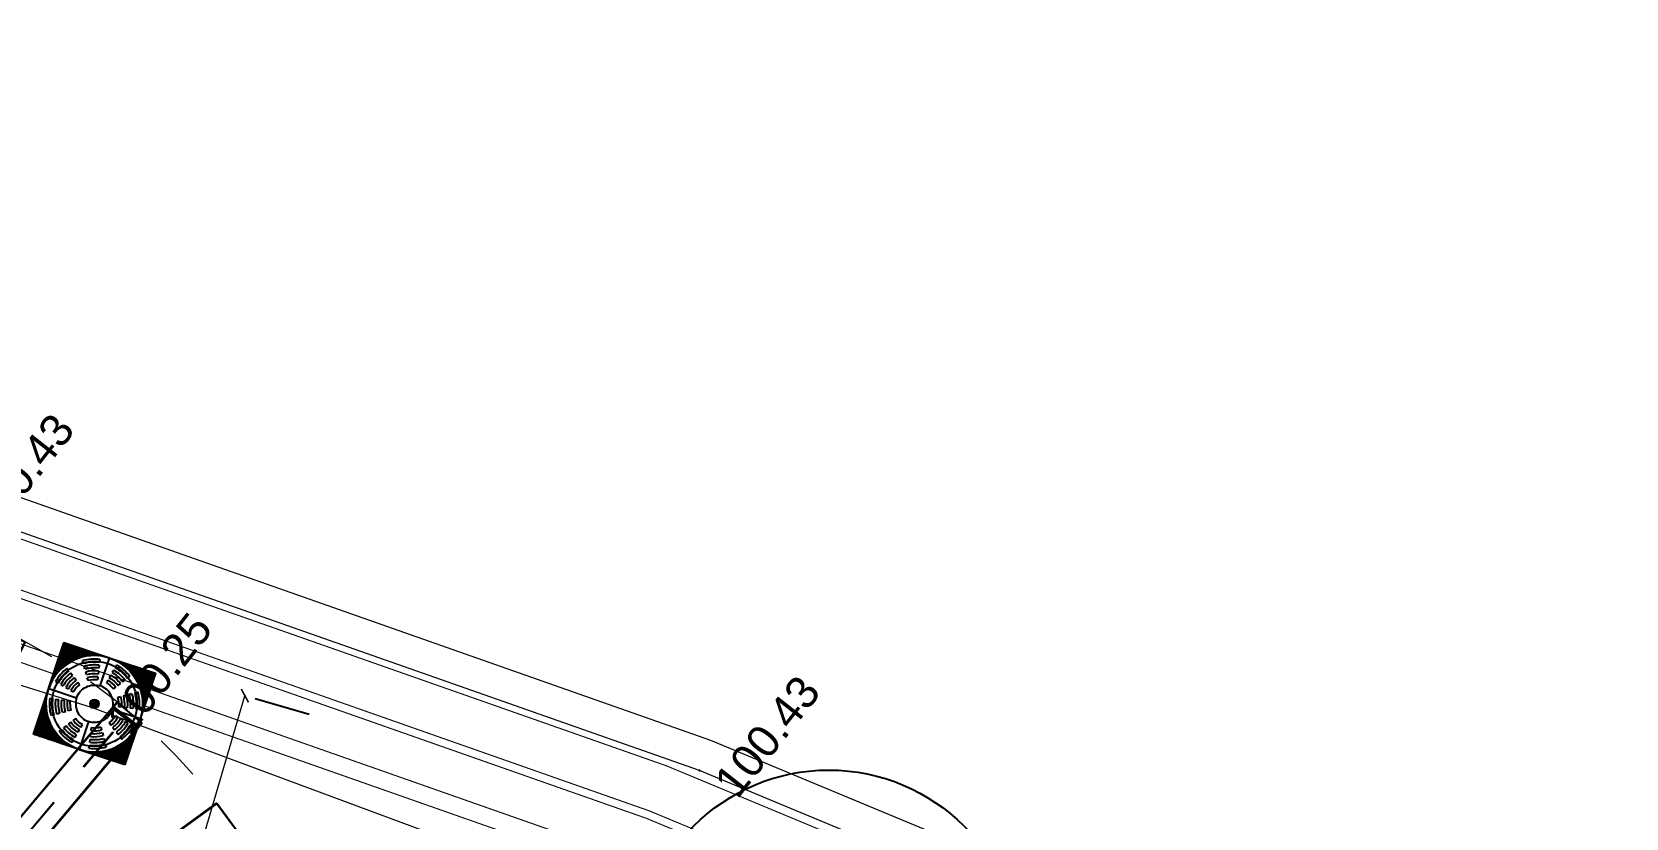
# Model space of a CAD drawing. Header units: metres. Extents: x 6 to 601, y -20 to 118.
# Drawn here: x 167.472 to 170.933, y 57.162 to 58.87 of the extents above; entities that cross this region are included whole.
import ezdxf

# ---------------------------------------------------------------- set-up
doc = ezdxf.new("R2010")
doc.units = ezdxf.units.M
doc.header["$MEASUREMENT"] = 0
doc.set_wipeout_variables(frame=1)
doc.linetypes.add('DASHED', pattern=[0.75, 0.5, -0.25])
doc.linetypes.add('DASHED2', pattern=[0.375, 0.25, -0.125])
for name, color, linetype, lineweight in [('DASHED LINE', 8, 'DASHED2', 5), ('EXISTING ROAD', 7, 'Continuous', 5), ('PDA_Tactile band', 250, 'Continuous', 30), ('Treegirth', 13, 'Continuous', 30), ('WALL', 46, 'Continuous', 30)]:
    doc.layers.add(name, color=color, linetype=linetype, lineweight=lineweight)
for name, color, linetype in [('DEFPOINT', 7, 'Continuous'), ('EL', 4, 'Continuous'), ('FOOTPATH', 30, 'Continuous'), ('PDA-Tree Girth', 7, 'Continuous'), ('PDA-Tree Grating', 7, 'Continuous'), ('PDA_Kerb Edge', 7, 'Continuous'), ('PT', 2, 'Continuous'), ('Tree foliage', 74, 'Continuous'), ('Treegirth Hach', 96, 'Continuous')]:
    doc.layers.add(name, color=color, linetype=linetype)
doc.layers.add('PDA - Dimensions', color=7, linetype='Continuous', true_color=0x000000)
doc.layers.add('PDA - Hatch 4 - Pedestrian Ramp', color=7, linetype='Continuous', true_color=0xb3b3b3)
doc.styles.add('ARIAL', font='arialbd.ttf', dxfattribs={"width": 0.8})
doc.styles.get("Standard").update_dxf_attribs({"font": 'arial.ttf'})
doc.dimstyles.new('PDA_Dimentions', dxfattribs={"dimtxt": 0.3, "dimasz": 0.1, "dimexe": 0.075, "dimexo": 0.625, "dimgap": 0.1, "dimtad": 1, "dimdsep": 46, "dimtxsty": 'ARIAL', "dimblk": 'ARCHTICK', "dimcen": 0.09, "dimadec": 0, "dimazin": 0, "dimtfac": 1, "dimtmove": 1, "dimatfit": 3, "dimldrblk": 'ARCHTICK', "dimfxl": 1, "dimfxlon": 1, "dimlwd": 9, "dimarcsym": 0})

# ---------------------------------------------------------------- blocks, each defined once
blk = doc.blocks.new('Survey Base')
at = {"layer": 'Treegirth Hach', "lineweight": 5}
blk.add_hatch(color=8, dxfattribs=at).paths.add_polyline_path([(9999.73117618614, 10004.4286, 1), (9999.6429, 10004.4286, 1)])
at = {"layer": 'FOOTPATH', "color": 8, "lineweight": 5, "elevation": 99.6477}
blk.add_lwpolyline([(10004.7866114594, 9983.211269995612), (10004.2325, 9986.7247), (10003.5593, 9990.6829), (10001.8389, 9997.6047), (9999.6429, 10004.4286), (9997.7572, 10009.3528), (9994.7248, 10014.2305), (9991.0763, 10019.4218), (9986.6774, 10025.1078), (9979.9372, 10032.6138), (9975.0012, 10037.5156), (9969.0402, 10042.1762), (9965.306, 10044.5989), (9960.9045, 10046.3417), (9954.5509, 10049.0768), (9947.7635, 10051.9592), (9932.1836, 10058.0972), (9925.8846, 10060.5998), (9916.5229, 10064.388), (9910.5096, 10066.7966), (9893.365074992047, 10073.6770752974)], dxfattribs=at)
at = {"layer": 'PT'}
for p in [(9999.6429, 10004.4286, 100.2532), (10002.6916, 9999.6044, 100.4285)]:
    blk.add_point(p, dxfattribs=at)
at = {"layer": 'Tree foliage'}
for centre, radius in [((9999.68703809307, 10004.4286, 99.6477), 0.3970588069349174), ((10002.03956711489, 9997.553314930838, 99.6477), 1.783389571564006)]:
    blk.add_circle(centre, radius, dxfattribs=at)
at = {"layer": 'Treegirth', "color": 8, "lineweight": 5}
blk.add_circle((9999.68703809307, 10004.4286, 99.6477), 0.04413809306918116, dxfattribs=at)
at = {"layer": 'WALL', "color": 8, "lineweight": 5, "elevation": 99.6741}
for points in [[(10005.7433602174, 9976.214725753698), (10005.85086703158, 9978.471623570202), (10007.71474902527, 9979.52146025633), (10007.71155925502, 9982.737934850255), (10002.97827649431, 9999.693215556455), (10000.58913723579, 10006.69949227649), (9997.729791051574, 10013.32808185173), (9988.674198232458, 10025.37261413683), (9980.402598096907, 10034.86773244021), (9973.216165662312, 10041.51718168738), (9964.660724990565, 10046.7982571348), (9955.386045016352, 10051.1989520991), (9934.539648831074, 10059.20383697383), (9918.251381458234, 10065.60660556681), (9894.152096703952, 10075.48659133106)], [(10005.4437, 9976.229), (10005.5591, 9978.6516), (10007.41457509145, 9979.696701475195), (10007.4116, 9982.6967), (10002.6916, 9999.6044), (10000.309, 10006.5915), (9997.4685, 10013.1764), (9988.4409, 10025.1837), (9980.187, 10034.6585), (9973.0338, 10041.2772), (9964.5172, 10046.5343), (9955.2678, 10050.923), (9934.431, 10058.9242), (9918.1396, 10065.3282), (9894.032416778959, 10075.21142389933)]]:
    blk.add_lwpolyline(points, dxfattribs=at)
at = {"layer": 'EL'}
for s, p in [('100.43', (10000.309, 10006.1415, 100.4284)), ('100.25', (9999.6429, 10003.9786, 100.2532)), ('100.43', (10002.6916, 9999.1544, 100.4285))]:
    blk.add_text(s, height=0.3, dxfattribs=at).set_placement(p)
blk = doc.blocks.new('grating 2')
at = {"layer": 'PDA - Hatch 4 - Pedestrian Ramp', "ltscale": 0.1, "true_color": 0xc9c9c9}
h = blk.add_hatch(dxfattribs=at)
h.set_pattern_fill('ANSI36', color=9, scale=0.1, angle=95.22659420207617)
h.set_pattern_definition([(140.2265942020762, (8977.282069813158, -3736.417957618297), (-0.02480961240675281, 0.004387340564248081), [0.03125, -0.00625, 0, -0.00625])])
h.paths.add_polyline_path([(3400.416178192349, 2388.081141613099), (3400.493608786393, 2387.234675722997, -0.4142135623730951), (3401.262644082451, 2388.158572207144)])
at = {"layer": 'PDA-Tree Girth', "color": 254}
for p, q in [((3400.876625263392, 2387.884896955622), (3400.843938064359, 2387.925296017695)), ((3401.114567144472, 2388.06794988544), (3401.129424362024, 2388.018152292291)), ((3401.144281579577, 2387.96835469914), (3401.15913879713, 2387.918557105991)), ((3400.692705761778, 2387.663941452308), (3400.647046675877, 2387.688756469368)), ((3400.784023933576, 2387.614311418185), (3400.738364847677, 2387.639126435246)), ((3400.941999661459, 2387.804098831479), (3400.909312462425, 2387.844497893552)), ((3401.007374059524, 2387.723300707334), (3400.974686860492, 2387.763699769407)), ((3401.07274845759, 2387.64250258319), (3401.040061258557, 2387.682901645263)), ((3401.173996014683, 2387.868759512842), (3401.188853232235, 2387.818961919692)), ((3401.203710449789, 2387.769164326543), (3401.218567667342, 2387.719366733393)), ((3400.555861177751, 2387.396736898251), (3400.607527880209, 2387.391161142332)), ((3400.659194582667, 2387.385585386413), (3400.710861285124, 2387.380009630493)), ((3400.762527987582, 2387.374433874573), (3400.81419469004, 2387.368858118653)), ((3400.875342105374, 2387.564681384063), (3400.829683019476, 2387.589496401124)), ((3400.865861392496, 2387.363282362733), (3400.917528094955, 2387.357706606813)), ((3400.966660277173, 2387.51505134994), (3400.921001191274, 2387.539866367002))]:
    blk.add_line(p, q, dxfattribs=at)
at = {"layer": 'PDA-Tree Girth'}
blk.add_lwpolyline([(3400.493608786395, 2387.234675722997), (3401.011115059011, 2387.282014686775, -0.4142135623751762), (3401.309983046229, 2387.641065934526), (3401.262644082451, 2388.158572207144)], format="xyb", dxfattribs=at)
blk.add_arc((3401.340074676496, 2387.312106317042), 0.8499999999999772, 95.22659420206618, 185.2265942021243, dxfattribs=at)
at = {"layer": 'PDA-Tree Girth', "color": 254}
for radius, start, end in [(0.7887668520473567, 106.6125843642425, 128.9765942177965), (0.7368001588977109, 106.6125843642425, 128.9765942177965), (0.6848334657480651, 106.6125843642425, 128.9765942177965), (0.6328667725984195, 106.6125843642425, 128.9765942177965), (0.7887668520473567, 151.4765941863362, 173.8406040346555), (0.7368001588977109, 151.4765941863362, 173.8406040346555), (0.6848334657480651, 151.4765941863362, 173.8406040346555), (0.5809000794488037, 106.6125843642425, 128.9765942177965), (0.5289333862992164, 106.6125843642425, 128.9765942177965), (0.4769666931496293, 106.6125843642425, 128.9765942177965), (0.425000000000042, 106.6125843642425, 128.9765942177965), (0.6328667725984195, 151.4765941863362, 173.8406040346555), (0.5809000794488037, 151.4765941863362, 173.8406040346555), (0.5289333862992164, 151.4765941863362, 173.8406040346555), (0.4769666931496293, 151.4765941863362, 173.8406040346555), (0.425000000000042, 151.4765941863362, 173.8406040346555)]:
    blk.add_arc((3401.340074676496, 2387.312106317042), radius, start, end, dxfattribs=at)
at = {"layer": 'PDA-Tree Grating'}
blk.add_lwpolyline([(3401.262644082451, 2388.158572207144), (3400.416178192349, 2388.081141613099), (3400.493608786393, 2387.234675722997)], dxfattribs=at)
blk = doc.blocks.new('_ArchTick')
at = {"color": 0, "linetype": 'ByBlock', "const_width": 0.15}
blk.add_lwpolyline([(-0.5, -0.5), (0.5, 0.5)], dxfattribs=at)
blk = doc.blocks.new('*D582')
at = {"layer": 'Defpoints', "color": 0, "transparency": 16777216}
for p in [(373.0642024018125, 267.3332099172584), (373.064202401813, 267.3332099172583), (371.9889944558308, 263.6678108402575)]:
    blk.add_point(p, dxfattribs=at)
at = {"layer": 'PDA_Tactile band', "color": 0, "lineweight": 9, "transparency": 16777216}
blk.add_line((371.9889944558313, 263.6678108402573), (373.064202401813, 267.3332099172583), dxfattribs=at)
at = {"layer": 'PDA_Tactile band', "color": 0, "lineweight": -2, "transparency": 16777216}
for p, q in [((373.6639319451364, 267.1572852888959), (373.1601591287448, 267.3050619767203)), ((372.5887239991547, 263.491886211895), (372.0849511827631, 263.6396628997193))]:
    blk.add_line(p, q, dxfattribs=at)
at = {"layer": 'PDA_Tactile band', "color": 0, "lineweight": 9, "transparency": 16777216, "xscale": 0.1, "yscale": 0.1, "zscale": 0.1}
for p, rotation in [((373.064202401813, 267.3332099172583), 73.6514798999436), ((371.9889944558313, 263.6678108402573), 253.6514798999436)]:
    blk.add_blockref('_ArchTick', p, dxfattribs=dict(at, rotation=rotation))
at = {"layer": 'PDA_Tactile band', "color": 0, "transparency": 16777216, "insert": (372.2835647814156, 265.5718018543497), "char_height": 0.3, "attachment_point": 5, "rotation": 73.6514798999436, "style": 'ARIAL'}
blk.add_mtext('3.82', dxfattribs=at)
blk = doc.blocks.new('*U448')
blk.add_lwpolyline([(0.05641654661860684, -0.1579309129576671), (0.09249480239503782, 0.1398917850694232), (-0.05641654661849316, 0.1579309129576671), (-0.09249480239498098, -0.139891785069409)], close=True)
blk = doc.blocks.new('*U449')
at = {"color": 0, "linetype": 'ByBlock', "lineweight": -2, "transparency": 16777216}
for p, rotation in [((413.8588475626099, 57.78330548421348), 304.6153846153848), ((414.1554084339013, 57.89595451952702), 290.7692307692309), ((414.4703104639679, 57.93435851669083), 276.9230769230771), ((414.7852526914445, 57.89628557498259), 263.0769230769233), ((415.0819318188385, 57.78394835538489), 249.2307692307695), ((413.5978628899781, 57.60295816322004), 318.4615384615385), ((415.3431059336506, 57.60387548877154), 235.3846153846157), ((413.3876218965387, 57.36539368730702), 332.3076923076924), ((415.5535965456571, 57.36653215561189), 221.5384615384619), ((413.2403430246354, 57.08441844030273), 346.1538461538462), ((415.7011707055906, 57.08571188772127), 207.6923076923081), ((415.7772519396858, 56.77773493832933), 193.8461538461543)]:
    blk.add_blockref('*U448', p, dxfattribs=dict(at, rotation=rotation))
blk.add_blockref('*U448', (413.1645855869664, 56.7763616822596), dxfattribs=at)
blk = doc.blocks.new('*U450')
at = {"layer": 'DASHED LINE'}
blk.add_line((0.690436106006814, -0.08347524936893791), (-0.6904361060068709, 0.08347524936894501), dxfattribs=at)
blk = doc.blocks.new('*U451')
at = {"color": 0, "linetype": 'ByBlock', "lineweight": -2, "transparency": 16777216}
for p, rotation in [((414.3042208211149, 57.293600452492), 290.7692307692309), ((414.470645869143, 57.31389462633893), 276.9230769230771), ((414.6370916214359, 57.29377096745409), 263.0769230769233), ((414.1474884962126, 57.23406786953098), 304.6153846153847), ((414.7938848558761, 57.23439898974537), 249.2307692307695), ((414.0095576074607, 57.13875669478542), 318.4615384615385), ((414.9319133195982, 57.13922917674881), 235.3846153846157), ((415.0431553000037, 57.01379245206759), 221.5384615384619), ((413.898444196755, 57.01320606728951), 332.3076923076924), ((415.1211458175395, 56.86537874219625), 207.692307692308), ((413.8206057716448, 56.86471253315535), 346.1538461538462), ((415.1613523468105, 56.70261331249061), 193.8461538461542)]:
    blk.add_blockref('*U450', p, dxfattribs=dict(at, rotation=rotation))
blk.add_blockref('*U450', (413.7805660184665, 56.70190599683478), dxfattribs=at)
blk = doc.blocks.new('*U452')
blk.add_lwpolyline([(2.095111397620485, -0.4048994177627776), (-2.131111158647741, 0.1070653833203465), (-2.095126483942636, 0.4048994177627776), (2.131111158647684, -0.1070672108780428)])
blk = doc.blocks.new('*U453')
at = {"color": 0, "linetype": 'ByBlock', "lineweight": -2, "transparency": 16777216}
for p, rotation in [((422.636090987239, 59.98795750242099), 276.9230769230771), ((421.8297471062255, 59.88974331678241), 290.7692307692308), ((423.4425081736191, 59.89034704079299), 263.0769230769233), ((424.2021326297007, 59.60258469712863), 249.2307692307694), ((421.0703383060025, 59.60141233535253), 304.6153846153847), ((424.8708177432189, 59.14139417286815), 235.3846153846156), ((420.4019986657002, 59.13972130673158), 318.4615384615385), ((425.4097019659474, 58.53357818492218), 221.5384615384618), ((419.8635696558973, 58.53150203532439), 332.3076923076924), ((425.7874673056259, 57.81446078918896), 207.6923076923079), ((419.4863428135336, 57.81210201439807), 346.1538461538462), ((425.9821594138331, 57.0258344748231), 193.8461538461542)]:
    blk.add_blockref('*U452', p, dxfattribs=dict(at, rotation=rotation))
blk.add_blockref('*U452', (419.2922411915235, 57.02333015825616), dxfattribs=at)
blk = doc.blocks.new('*U454')
at = {"layer": 'DASHED LINE'}
blk.add_line((2.038678879989163, -0.2469656562969931), (-2.03867887998922, 0.2469656562970002), dxfattribs=at)
blk = doc.blocks.new('*U455')
at = {"color": 0, "linetype": 'ByBlock', "lineweight": -2, "transparency": 16777216}
for p, rotation in [((422.6360692458626, 60.06294154116071), 276.9230769230772), ((421.8117811415721, 59.96254325258238), 290.769230769231), ((423.4604319190496, 59.96315738269681), 263.0769230769233), ((424.2369601990038, 59.66898986977994), 249.2307692307695), ((421.035472234634, 59.66779730056104), 304.6153846153848), ((424.9205250846597, 59.1975349490054), 235.3846153846157), ((420.3522587769516, 59.19583324847024), 318.4615384615385), ((425.4714002695203, 58.57619186669973), 221.5384615384619), ((419.8018466513055, 58.57407993149798), 332.3076923076924), ((425.8575708901913, 57.8410708243163), 207.6923076923081), ((419.4162238097715, 57.83867139244531), 346.1538461538462), ((426.0565941138724, 57.03489438478218), 193.8461538461543)]:
    blk.add_blockref('*U454', p, dxfattribs=dict(at, rotation=rotation))
blk.add_blockref('*U454', (419.2178012502176, 57.03234690250072), dxfattribs=at)
blk = doc.blocks.new('tree1')
at = {"linetype": 'DASHED'}
blk.add_line((482.9002406898329, 79.53326005811515), (494.1002406898329, 79.53326005811515), dxfattribs=at)
at = {"color": 1, "lineweight": 30}
for p, q in [((488.4161584743432, 79.61352992475265), (488.5842318650034, 79.45307710396216)), ((488.4258935361611, 79.45539307698962), (488.5721723742903, 79.60859721413729))]:
    blk.add_line(p, q, dxfattribs=at)
blk.add_lwpolyline([(486.6002406898334, 81.08326005811514), (490.4002406898334, 81.08326005811514), (490.4002406898334, 79.38326005811514), (486.6002406898334, 79.38326005811514)], close=True)
at = {"layer": 'DASHED LINE'}
for radius in [1.4, 1.324999999999998, 1.25]:
    blk.add_arc((488.5002406898328, 79.53326005811509), radius, 2.882441545614316e-07, 180.0000002882435, dxfattribs=at)
for name, p in [('*U453', (65.86288834761234, 22.91482931064924)), ('*U455', (65.86288834761234, 22.91482931064924)), ('*U449', (74.02923856535944, 22.91482931064924)), ('*U451', (74.02923856535944, 22.91482931064924))]:
    blk.add_blockref(name, p)
blk = doc.blocks.new('*U457')
blk.add_lwpolyline([(0.05641654661860684, -0.1579309129576671), (0.09249480239503782, 0.1398917850694232), (-0.05641654661849316, 0.1579309129576671), (-0.09249480239498098, -0.139891785069409)], close=True)
blk = doc.blocks.new('*U458')
at = {"layer": 'DASHED LINE'}
blk.add_line((0.690436106006814, -0.08347524936893791), (-0.6904361060068709, 0.08347524936894501), dxfattribs=at)
blk = doc.blocks.new('*U459')
at = {"layer": 'DASHED LINE'}
blk.add_line((2.038678879989163, -0.2469656562969931), (-2.03867887998922, 0.2469656562970002), dxfattribs=at)
blk = doc.blocks.new('zw$CD35')
at = {"lineweight": 9}
for points in [[(5.056744048123843, 1.168770098260079), (4.036800280637658, 5.30190205403218), (4.328040281974924, 5.373869202836037), (5.347987690348521, 1.240722493046846)], [(5.349329248408637, 1.240885874912236), (5.34814641271695, 5.498005047963202), (5.648146374945398, 5.498182667830654), (5.649329214859524, 1.241048298166129)], [(5.650670889520255, 1.24088587659311), (6.668317727734042, 5.374583974583807), (6.959642743504448, 5.302961742893777), (5.941992272602735, 1.169248888864999)], [(4.78991927700249, 1.028729653445479), (2.810490002143346, 4.797671785992625), (3.076044232326041, 4.93724599463435), (5.055480573142426, 1.168290408116425)], [(5.943256090609568, 1.168770103205011), (7.920590667487594, 4.938811618061449), (8.186309985806728, 4.799551958583543), (6.208968350449029, 1.029496985831797)], [(4.564361820873566, 0.8289031820947539), (1.740484273163613, 4.014618274220545), (1.96491968558387, 4.213687997025488), (4.788807313673144, 1.027961532871107)], [(6.210080863293198, 1.028729661367094), (9.03218768054606, 4.216013483789148), (9.256858660483639, 4.017209661743958), (6.434741769172539, 0.829914461693325)], [(4.393180259219304, 0.5809038723831392), (0.8889679373541954, 2.998249742536429), (1.059241161631681, 3.245245770804166), (4.563465992463183, 0.8278912714654438)], [(6.435638321651363, 0.8289031925326706), (9.938506789001229, 3.24819597206648), (10.10907236984906, 3.001401742968779), (6.606191398330043, 0.5821003272995384)], [(4.286323042183334, 0.2991445427502681), (0.3054280290163405, 1.807633835652472), (0.411643404274034, 2.088201658014115), (4.392552628018835, 0.5797069802665272)], [(6.606819886072339, 0.5809038847307477), (10.58687602060565, 2.091605118801258), (10.69342355078553, 1.811163266185682), (6.713353208669001, 0.3004566393736887)], [(4.250000322809683, 2.128089704456215e-08), (0.02377776654145691, 0.5119648223640212), (0.05976244124656205, 0.8097988568064522), (4.286000083836882, 0.2978322281656318)], [(6.713677106251571, 0.2991445562899672), (10.93961451234467, 0.8134577803485636), (10.97595183668705, 0.5156665653244725), (6.749999345289769, 0.001351505324873603)]]:
    blk.add_lwpolyline(points, dxfattribs=at)
at = {"layer": 'DASHED LINE', "lineweight": 9}
blk.add_line((1.587304723216221e-07, 3.637978807091713e-12), (10.99999984127862, 4.609501047525555e-08), dxfattribs=at)
for centre, radius, start, end in [((5.5, 0.001321378349530278), 5.500000000000005, 359.986235134099, 180.0137653460444), ((5.500000075886419, 2.825254341587424e-08), 1.4, 2.882736701088755e-07, 180.0000002882737), ((5.500000075886419, 2.825254341587424e-08), 1.324999999999998, 2.882736701088755e-07, 180.0000002882737), ((5.500000075886419, 2.825254341587424e-08), 1.25, 2.882736701088755e-07, 180.0000002882737)]:
    blk.add_arc(centre, radius, start, end, dxfattribs=at)
at = {"color": 0, "linetype": 'ByBlock', "lineweight": 9}
for name, p, rotation in [('*U459', (5.49871697952824, 3.444510821948228), 276.9230769230772), ('*U459', (6.323079652715251, 3.34472666348433), 263.0769230769233), ('*U459', (4.674428875237709, 3.344112533369895), 290.769230769231), ('*U459', (7.099607932669414, 3.050559150567452), 249.2307692307695), ('*U459', (3.898119968299682, 3.049366581348558), 304.6153846153848), ('*U459', (7.78317281832534, 2.579104229792918), 235.3846153846157), ('*U459', (3.214906510617254, 2.57740252925776), 318.4615384615385), ('*U459', (8.334048003185956, 1.957761147487247), 221.5384615384619), ('*U459', (2.664494384971135, 1.955649212285493), 332.3076923076924), ('*U459', (8.720218623856965, 1.222640105103821), 207.6923076923081), ('*U459', (2.278871543437106, 1.22024067323283), 346.1538461538462), ('*U457', (5.184406385314048, 1.27752380031454), 290.7692307692309), ('*U458', (5.33321877252763, 0.6751697332795175), 290.7692307692309), ('*U457', (5.499308415380654, 1.315927797478345), 276.9230769230771), ('*U458', (5.499643820555718, 0.6954639071264452), 276.9230769230771), ('*U458', (5.666089572848648, 0.6753402482416107), 263.0769230769233), ('*U457', (5.814250642857246, 1.277854855770109), 263.0769230769233), ('*U457', (4.887845514022615, 1.164874765000995), 304.6153846153848), ('*U458', (5.176486447625336, 0.6156371503184985), 304.6153846153847), ('*U458', (5.822882807288863, 0.615968270532882), 249.2307692307695), ('*U457', (6.110929770251232, 1.165517636172403), 249.2307692307695), ('*U457', (4.626860841390851, 0.9845274440075613), 318.4615384615385), ('*U458', (5.960911271010957, 0.5207984575363227), 235.3846153846157), ('*U457', (6.372103885063325, 0.9854447695590594), 235.3846153846157), ('*U459', (8.919241847538103, 0.4164636655697009), 193.8461538461543), ('*U457', (4.416619847951438, 0.746962968094536), 332.3076923076924), ('*U458', (5.038555558873441, 0.5203259755729377), 318.4615384615385), ('*U458', (6.07215325141641, 0.3953617328551076), 221.5384615384619), ('*U457', (6.582594497069863, 0.7481014363994092), 221.5384615384619), ('*U458', (4.9274421481677, 0.394775348077026), 332.3076923076924), ('*U457', (4.26934097604817, 0.4659877210902437), 346.1538461538462), ('*U458', (6.150143768952205, 0.2469480229837657), 207.692307692308), ('*U457', (6.730168657003333, 0.4672811685087908), 207.692307692308), ('*U458', (4.849603723057555, 0.2462818139428649), 346.1538461538462), ('*U458', (6.190350298223223, 0.08418259327812905), 193.8461538461542), ('*U457', (6.80624989109856, 0.1593042191168479), 193.8461538461542)]:
    blk.add_blockref(name, p, dxfattribs=dict(at, rotation=rotation))
for name, p in [('*U459', (2.08044898388323, 0.4139161832882365)), ('*U457', (4.19358353837913, 0.1579309630471144)), ('*U458', (4.809563969879264, 0.08347527762229845))]:
    blk.add_blockref(name, p, dxfattribs=at)
blk = doc.blocks.new('site plan')
at = {"layer": 'PDA - Dimensions', "elevation": 99.6477}
blk.add_lwpolyline([(371.0898488995972, 266.9733475963076), (371.3739098734259, 267.8273437107491), (372.2279761263744, 267.5434937753671), (371.9443372295173, 266.6893573833404), (371.0898488996318, 266.9733475964185)], dxfattribs=at)
at = {"layer": 'PDA_Kerb Edge', "const_width": 0.01, "elevation": 99.6741}
for points in [[(395.6897995898034, 257.9440020551374), (393.1045156312484, 259.974279232305), (377.0012205332769, 266.6782089277076), (370.0799510788383, 269.111599785756), (363.2520501243762, 270.9240759332079), (348.338070658303, 271.2528068225711), (335.8485062682594, 270.6287666978351), (326.3241639708558, 269.116427752444), (317.0225291237275, 265.7099678010745), (308.4021794737218, 261.4277381875781)], [(395.4118660105178, 257.5900911546196), (392.8748759799, 259.5824421073339), (376.839989525648, 266.2578927408249), (369.9473911880268, 268.6812033622919), (363.1884727891938, 270.4753679909481), (348.3443486837041, 270.8025591427195), (335.8951540840935, 270.1805360914605), (326.4378853924754, 268.6788475430276), (317.200541589933, 265.2959323633258), (308.3830349747786, 260.9157634052626)], [(395.3655437473026, 257.5311060045333), (392.8366027046741, 259.5171359198393), (376.8131176910429, 266.1878400430123), (369.925297872891, 268.6094706250478), (363.1778765666622, 270.4005833339052), (348.3453950212715, 270.7275178627442), (335.9029287200665, 270.1058309903983), (326.4568389627457, 268.6059175081245), (317.2302103343009, 265.226926457035), (308.4178970914072, 260.8493373493693)], [(395.1184916768252, 257.216518537407), (392.6324785701399, 259.1688362532004), (376.6698012398174, 265.8142256546744), (369.8074668588361, 268.2268960264119), (363.1213633798325, 270.0017318296741), (348.3509754882944, 270.3272977028755), (335.9443934452538, 269.7074037847306), (326.557924670853, 268.2169573219762), (317.3884436375956, 264.8588949568148), (308.5958528754909, 260.4911031537504)]]:
    blk.add_lwpolyline(points, dxfattribs=at)
at = {"layer": 'PDA_Kerb Edge', "const_width": 0.01}
for points in [[(369.2268301155309, 268.1913185105786), (370.0051756453504, 267.9847055680821), (371.2774645810223, 267.5373922124545)], [(372.1267894789544, 267.2387852219672), (376.8961811431454, 265.5619549597577), (378.1009605158088, 265.0603957345393)]]:
    blk.add_lwpolyline(points, dxfattribs=at)
for points in [[(311.333329265588, 254.7053278489784), (314.252943238329, 256.3655378601015, -0.213669249986977), (376.8997275064048, 262.4003158076739)], [(311.4074758601091, 254.5749350481001), (314.3270898328501, 256.2351450592232, -0.2331685898795763), (382.2063765796247, 260.2334183599633)]]:
    blk.add_lwpolyline(points, format="xyb", dxfattribs=at)
at = {"rotation": 347.644915118489}
blk.add_blockref('tree1', (-125.7568409966152, 289.8008426829874), dxfattribs=at)
at = {"layer": 'EXISTING ROAD', "rotation": 51.79989677134766}
blk.add_blockref('Survey Base', (2049.792497357163, -13777.89037235985), dxfattribs=at)
at = {"layer": 'PDA-Tree Grating'}
for p, xscale, yscale, zscale, rotation in [((-1784.516534600607, -169.5841655446784, 99.6477), 0.5294117485537286, 0.5294117485537286, 0.5294117485537286, 336.3891173058382), ((1837.397404601092, -1373.331572421504, 99.6477), -0.5294117485537275, 0.5294117485537275, 0.5294117485537277, 346.8423057030005), ((-1094.079579662637, 1907.848413715044, 99.6477), -0.5294117485537283, 0.5294117485537275, 0.5294117485537277, 166.8423057060562), ((2527.83478172687, 704.1008665237841, 99.6477), 0.5294117485537264, 0.5294117485537264, 0.5294117485537264, 156.3891173027824)]:
    blk.add_blockref('grating 2', p, dxfattribs=dict(at, xscale=xscale, yscale=yscale, zscale=zscale, rotation=rotation))
at = {"layer": 'PDA_Tactile band', "lineweight": 9, "rotation": 347.5506683647804}
blk.add_blockref('zw$CD35', (363.0775710284233, 264.1560534649725), dxfattribs=at)
at = {"layer": 'PDA_Tactile band'}
dim = blk.add_aligned_dim(p1=(371.9889944558308, 263.6678108402575), p2=(373.0642024018125, 267.3332099172585), distance=-5.549013931722442e-13, dimstyle='PDA_Dimentions', dxfattribs=at)
dim.commit()
dim.dimension.update_dxf_attribs({"geometry": '*D582', "text_midpoint": (372.2835647814156, 265.5718018543497)})

msp = doc.modelspace()

# ---------------------------------------------------------------- linework, layer by layer
at = {"elevation": 46.27326474874116}
msp.add_lwpolyline([(165.614139779864, 58.43701685410178), (173.5531702606586, 58.43701685410178), (173.5531702606586, 53.73676911190564), (165.614139779864, 53.73676911190564)], close=True, dxfattribs=at)

# ---------------------------------------------------------------- block references
at = {"xscale": 0.232473712272114, "yscale": 0.232473712272114, "zscale": 0.232473712272114}
msp.add_blockref('site plan', (81.20695006397114, -4.720440970261869, 23.10165670435924), dxfattribs=at)

# ---------------------------------------------------------------- next in the draw order: wipeouts: each hides what was drawn before it
at = {"color": 7, "true_color": 0xffffff}
msp.add_wipeout([(135.75898104191674, 61.04336691328692), (165.2783606311245, 61.83045508680823), (165.61413977986402, 58.437016854101785), (165.61413977986402, 53.736769111905645), (173.55317026065867, 53.736769111905645), (173.55317026065867, 58.437016854101785), (210.63883053880113, 24.331238054091877), (128.8519966129769, 14.566200411027985)], dxfattribs=at).dxf.layer = 'DEFPOINT'

# ---------------------------------------------------------------- next in the draw order: wipeouts: each hides what was drawn before it
msp.add_wipeout([(165.61000595031302, 58.47879400226189), (173.55564382018747, 58.486324013623744), (173.5592503755098, 58.43142528445911), (165.579132922805, 58.41970348301493)], dxfattribs=at).dxf.layer = 'DEFPOINT'

doc.saveas('drawing.dxf')
